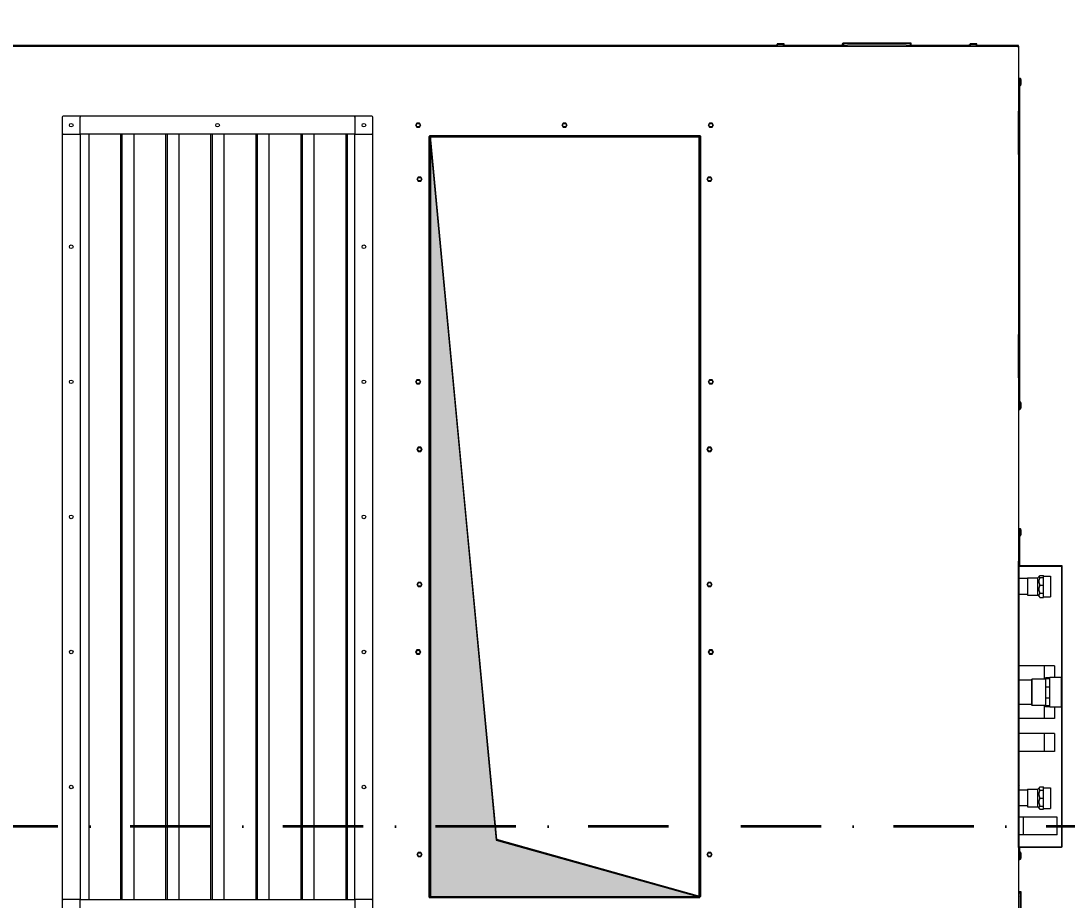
# Model space of a CAD drawing. Header units: millimetres. Extents: x 1322820 to 1391563, y 1051909 to 1098256.
# Drawn here: x 1363720 to 1366017, y 1072609 to 1074540 of the extents above; entities that cross this region are included whole.
import ezdxf
from ezdxf.enums import TextEntityAlignment as Align

# ---------------------------------------------------------------- set-up
doc = ezdxf.new("R2010")
doc.units = ezdxf.units.MM
doc.header["$MEASUREMENT"] = 0
doc.linetypes.add('AStair_dashed', pattern=[1800, 800, -1000])
doc.linetypes.add('Dot & Dashed', pattern=[335.138881, 176.388884, -88.194442, 0, -70.555556])
doc.layers.get('0').update_dxf_attribs({"true_color": 0x787878})
for name, color, linetype, lineweight, true_color in [('instalatii - echipamente_Pen_No__21', 7, 'Continuous', 20, 0x787878), ('New_arhitectura - axe_Pen_No__201', 7, 'Continuous', 35, 0x787878), ('New_instalatii - echipamente_Pen_No__101', 7, 'Continuous', 13, 0x787878), ('New_instalatii - echipamente_Pen_No__21', 7, 'Continuous', 20, 0x787878)]:
    doc.layers.add(name, color=color, linetype=linetype, lineweight=lineweight, true_color=true_color)
doc.layers.add('New_arhitectura - axe', color=7, linetype='Continuous', true_color=0x787878)
doc.layers.add('Tema electrice', color=7, linetype='Continuous', lineweight=13)
doc.styles.add('GENERATED_STYLE_1', font='arialbd.ttf')
doc.styles.add('GENERATED_STYLE_3', font='ariali.ttf')

# ---------------------------------------------------------------- blocks, each defined once
blk = doc.blocks.new('Standard grid marker_10')
at = {"layer": 'New_arhitectura - axe_Pen_No__201', "linetype": 'Dot & Dashed', "lineweight": 35}
blk.add_line((1000, 0), (51496.9, 0), dxfattribs=at)
at = {"layer": 'New_arhitectura - axe_Pen_No__201', "lineweight": 35, "style": 'GENERATED_STYLE_1'}
for tag, p in [('AC_MarkerText_1_0', (-106.1, 6.1)), ('AC_MarkerText_1_1', (52603, 6.1))]:
    blk.add_attdef(tag, text='', height=125, rotation=180, dxfattribs=at).set_placement(p, align=Align.MIDDLE_CENTER)
blk = doc.blocks.new('terasa')
at = {"layer": 'New_instalatii - echipamente_Pen_No__101', "linetype": 'Continuous', "lineweight": 13}
h = blk.add_hatch(color=256, dxfattribs=at)
edge = h.paths.add_edge_path()
edge.add_arc((1364619.055, 1072617.485), 0.0495, 180, 270)
edge.add_line((1364619.055, 1072617.435), (1365210.434, 1072617.435))
edge.add_line((1365210.434, 1072617.435), (1364764.831, 1072742.045))
edge.add_line((1364764.831, 1072742.045), (1364692.697, 1073506.194))
edge.add_line((1364692.697, 1073506.194), (1364619.006, 1074286.836))
edge.add_line((1364619.006, 1074286.836), (1364619.006, 1073506.194))
edge.add_line((1364619.006, 1073506.194), (1364619.006, 1072617.485))
at = {"layer": 'instalatii - echipamente_Pen_No__21', "linetype": 'Continuous', "lineweight": 20}
for p, q in [((1365523.654, 1074489.88), (1365523.654, 1074485.924)), ((1365525.236, 1074489.88), (1365523.654, 1074489.88)), ((1365525.236, 1074489.88), (1365525.236, 1074485.924)), ((1365535.126, 1074489.88), (1365525.236, 1074489.88)), ((1365535.126, 1074489.88), (1365663.698, 1074489.88)), ((1365673.588, 1074489.88), (1365663.698, 1074489.88)), ((1365673.588, 1074489.88), (1365673.588, 1074485.924)), ((1363142.433, 1074484.935), (1364525.791, 1074484.935)), ((1364525.791, 1074483.699), (1364525.791, 1074484.935)), ((1364525.791, 1074484.935), (1365909.15, 1074484.935)), ((1364525.791, 1074484.935), (1364525.791, 1074483.699)), ((1365380.139, 1074488.891), (1365379.644, 1074488.397)), ((1365394.479, 1074488.397), (1365379.644, 1074488.397)), ((1365379.644, 1074484.935), (1365379.644, 1074488.397)), ((1365380.139, 1074488.891), (1365393.985, 1074488.891)), ((1365393.985, 1074488.891), (1365394.479, 1074488.397)), ((1365394.479, 1074484.935), (1365394.479, 1074488.397)), ((1365525.236, 1074485.924), (1365523.654, 1074485.924)), ((1365535.126, 1074485.924), (1365525.236, 1074485.924)), ((1365526.918, 1074485.924), (1365526.918, 1074484.935)), ((1365535.126, 1074485.924), (1365663.698, 1074485.924)), ((1365673.588, 1074485.924), (1365663.698, 1074485.924)), ((1365670.324, 1074485.924), (1365670.324, 1074484.935)), ((1365803.752, 1074488.891), (1365803.257, 1074488.397)), ((1365818.092, 1074488.397), (1365803.257, 1074488.397)), ((1365803.257, 1074484.935), (1365803.257, 1074488.397)), ((1365803.752, 1074488.891), (1365817.598, 1074488.891)), ((1365817.598, 1074488.891), (1365818.092, 1074488.397)), ((1365818.092, 1074484.935), (1365818.092, 1074488.397)), ((1365909.15, 1074484.935), (1365909.17, 1074484.935)), ((1365909.17, 1074483.749), (1365909.17, 1074484.935)), ((1365909.22, 1074483.749), (1365909.17, 1074483.749)), ((1365909.22, 1074483.699), (1365909.22, 1074483.749)), ((1365910.407, 1074483.699), (1365909.22, 1074483.699)), ((1365910.407, 1074483.699), (1365910.407, 1074483.679)), ((1365910.407, 1074483.679), (1365910.407, 1072330.148)), ((1365910.407, 1074412.401), (1365913.868, 1074412.401)), ((1365913.868, 1074397.566), (1365913.868, 1074412.401)), ((1365914.363, 1074411.907), (1365913.868, 1074412.401)), ((1365914.363, 1074398.061), (1365913.868, 1074397.566)), ((1365914.363, 1074411.907), (1365914.363, 1074398.061)), ((1365915.006, 1074410.572), (1365914.363, 1074410.572)), ((1365915.006, 1074399.396), (1365914.363, 1074399.396)), ((1365915.006, 1074410.572), (1365915.006, 1074399.396)), ((1365910.407, 1074397.566), (1365913.868, 1074397.566)), ((1365911.396, 1074395.924), (1365910.407, 1074395.924)), ((1365911.396, 1074395.924), (1365911.396, 1074386.034)), ((1365911.396, 1074386.034), (1365911.396, 1074395.924)), ((1365912.385, 1074395.924), (1365911.396, 1074395.924)), ((1365911.396, 1074340.771), (1365911.396, 1074386.034)), ((1365911.396, 1074340.771), (1365911.396, 1074386.034)), ((1365912.385, 1074395.924), (1365912.385, 1074386.034)), ((1365912.385, 1074339.056), (1365912.385, 1074386.034)), ((1363810.242, 1074329.166), (1363810.242, 1074291.584)), ((1363849.802, 1074331.144), (1363812.22, 1074331.144)), ((1364453.099, 1074331.144), (1363849.802, 1074331.144)), ((1363849.802, 1074331.144), (1363849.802, 1074329.166)), ((1363849.802, 1074331.144), (1363849.802, 1074329.166)), ((1363849.802, 1074293.562), (1363849.802, 1074329.166)), ((1363849.802, 1074291.584), (1363849.802, 1074329.166)), ((1364453.099, 1074331.144), (1364453.099, 1074329.166)), ((1364453.099, 1074329.166), (1364453.099, 1074331.144)), ((1364490.681, 1074331.144), (1364453.099, 1074331.144)), ((1364453.099, 1074329.166), (1364453.099, 1074293.562)), ((1364453.099, 1074329.166), (1364453.099, 1074291.584)), ((1364492.659, 1074291.584), (1364492.659, 1074329.166)), ((1365910.674, 1074342.023), (1365910.407, 1074342.023)), ((1365912.385, 1074339.056), (1365910.674, 1074342.023)), ((1365910.674, 1074247.078), (1365910.674, 1074342.023)), ((1365912.385, 1074250.045), (1365912.385, 1074339.056)), ((1364586.83, 1074311.364), (1364589.443, 1074315.889)), ((1364589.443, 1074315.889), (1364586.83, 1074311.364)), ((1364589.443, 1074306.839), (1364586.83, 1074311.364)), ((1364586.83, 1074311.364), (1364589.443, 1074306.839)), ((1364589.443, 1074315.889), (1364594.667, 1074315.889)), ((1364594.667, 1074315.889), (1364589.443, 1074315.889)), ((1364594.667, 1074306.839), (1364589.443, 1074306.839)), ((1364589.443, 1074306.839), (1364594.667, 1074306.839)), ((1364594.667, 1074315.889), (1364597.28, 1074311.364)), ((1364597.28, 1074311.364), (1364594.667, 1074315.889)), ((1364597.28, 1074311.364), (1364594.667, 1074306.839)), ((1364594.667, 1074306.839), (1364597.28, 1074311.364)), ((1364908.259, 1074311.364), (1364910.871, 1074315.889)), ((1364910.871, 1074315.889), (1364908.259, 1074311.364)), ((1364910.871, 1074306.839), (1364908.259, 1074311.364)), ((1364908.259, 1074311.364), (1364910.871, 1074306.839)), ((1364910.871, 1074315.889), (1364916.096, 1074315.889)), ((1364916.096, 1074315.889), (1364910.871, 1074315.889)), ((1364916.096, 1074306.839), (1364910.871, 1074306.839)), ((1364910.871, 1074306.839), (1364916.096, 1074306.839)), ((1364916.096, 1074315.889), (1364918.708, 1074311.364)), ((1364918.708, 1074311.364), (1364916.096, 1074315.889)), ((1364918.708, 1074311.364), (1364916.096, 1074306.839)), ((1364916.096, 1074306.839), (1364918.708, 1074311.364)), ((1365229.687, 1074311.364), (1365232.3, 1074315.889)), ((1365232.3, 1074315.889), (1365229.687, 1074311.364)), ((1365232.3, 1074306.839), (1365229.687, 1074311.364)), ((1365229.687, 1074311.364), (1365232.3, 1074306.839)), ((1365232.3, 1074315.889), (1365237.525, 1074315.889)), ((1365237.525, 1074315.889), (1365232.3, 1074315.889)), ((1365237.525, 1074306.839), (1365232.3, 1074306.839)), ((1365232.3, 1074306.839), (1365237.525, 1074306.839)), ((1365237.525, 1074315.889), (1365240.137, 1074311.364)), ((1365240.137, 1074311.364), (1365237.525, 1074315.889)), ((1365240.137, 1074311.364), (1365237.525, 1074306.839)), ((1365237.525, 1074306.839), (1365240.137, 1074311.364)), ((1363810.242, 1074291.584), (1363810.242, 1072610.265)), ((1363810.242, 1074291.584), (1363812.22, 1074291.584)), ((1363812.22, 1074291.584), (1363810.242, 1074291.584)), ((1363812.22, 1074291.584), (1363847.824, 1074291.584)), ((1363812.22, 1074291.584), (1363849.802, 1074291.584)), ((1364453.099, 1074291.584), (1363849.802, 1074291.584)), ((1363849.802, 1074291.584), (1363849.802, 1072610.265)), ((1363869.192, 1072610.265), (1363869.192, 1074291.584)), ((1363939.2, 1072610.265), (1363939.2, 1074291.584)), ((1363942.244, 1072610.265), (1363942.244, 1074291.584)), ((1363968.093, 1072610.265), (1363968.093, 1074291.584)), ((1364038.101, 1072610.265), (1364038.101, 1074291.584)), ((1364041.145, 1072610.265), (1364041.145, 1074291.584)), ((1364066.994, 1072610.265), (1364066.994, 1074291.584)), ((1364137.002, 1072610.265), (1364137.002, 1074291.584)), ((1364140.047, 1072610.265), (1364140.047, 1074291.584)), ((1364165.895, 1072610.265), (1364165.895, 1074291.584)), ((1364235.903, 1072610.265), (1364235.903, 1074291.584)), ((1364238.948, 1072610.265), (1364238.948, 1074291.584)), ((1364264.796, 1072610.265), (1364264.796, 1074291.584)), ((1364334.804, 1072610.265), (1364334.804, 1074291.584)), ((1364337.849, 1072610.265), (1364337.849, 1074291.584)), ((1364363.697, 1072610.265), (1364363.697, 1074291.584)), ((1364433.706, 1072610.265), (1364433.706, 1074291.584)), ((1364436.75, 1072610.265), (1364436.75, 1074291.584)), ((1364453.099, 1072610.265), (1364453.099, 1074291.584)), ((1364453.099, 1074291.584), (1364490.681, 1074291.584)), ((1364455.077, 1074291.584), (1364490.681, 1074291.584)), ((1364492.659, 1074291.584), (1364490.681, 1074291.584)), ((1364492.659, 1074291.584), (1364490.681, 1074291.584)), ((1364492.659, 1072610.265), (1364492.659, 1074291.584)), ((1364616.286, 1072615.705), (1364616.286, 1074286.144)), ((1364616.78, 1074285.6), (1364616.78, 1074286.639)), ((1364616.78, 1074286.639), (1364617.819, 1074286.639)), ((1364616.78, 1074285.6), (1364616.78, 1072616.248)), ((1364617.275, 1074287.133), (1365209.692, 1074287.133)), ((1364617.769, 1074285.6), (1364763.595, 1072740.809)), ((1364617.769, 1072616.248), (1364617.769, 1074285.6)), ((1364617.819, 1074286.639), (1365209.148, 1074286.639)), ((1364617.819, 1074285.65), (1365209.148, 1074285.65)), ((1365209.148, 1074286.639), (1365210.187, 1074286.639)), ((1365209.198, 1072616.298), (1365209.198, 1074285.6)), ((1365210.187, 1074286.639), (1365210.187, 1074285.6)), ((1365210.187, 1072616.298), (1365210.187, 1074285.6)), ((1365210.681, 1074286.144), (1365210.681, 1072615.705)), ((1365910.674, 1074247.078), (1365910.407, 1074247.078)), ((1365912.385, 1074250.045), (1365910.674, 1074247.078)), ((1365911.396, 1073850.222), (1365911.396, 1074248.33)), ((1365911.396, 1073850.222), (1365911.396, 1074248.33)), ((1365912.385, 1073848.507), (1365912.385, 1074250.045)), ((1364589.797, 1074192.683), (1364592.41, 1074197.207)), ((1364592.41, 1074197.207), (1364589.797, 1074192.683)), ((1364592.41, 1074188.158), (1364589.797, 1074192.683)), ((1364589.797, 1074192.683), (1364592.41, 1074188.158)), ((1364592.41, 1074197.207), (1364597.634, 1074197.207)), ((1364597.634, 1074197.207), (1364592.41, 1074197.207)), ((1364597.634, 1074197.207), (1364600.247, 1074192.683)), ((1364600.247, 1074192.683), (1364597.634, 1074197.207)), ((1364600.247, 1074192.683), (1364597.634, 1074188.158)), ((1364597.634, 1074188.158), (1364600.247, 1074192.683)), ((1365226.72, 1074192.683), (1365229.333, 1074197.207)), ((1365229.333, 1074197.207), (1365226.72, 1074192.683)), ((1365229.333, 1074188.158), (1365226.72, 1074192.683)), ((1365226.72, 1074192.683), (1365229.333, 1074188.158)), ((1365229.333, 1074197.207), (1365234.558, 1074197.207)), ((1365234.558, 1074197.207), (1365229.333, 1074197.207)), ((1365234.558, 1074197.207), (1365237.17, 1074192.683)), ((1365237.17, 1074192.683), (1365234.558, 1074197.207)), ((1365237.17, 1074192.683), (1365234.558, 1074188.158)), ((1365234.558, 1074188.158), (1365237.17, 1074192.683)), ((1364597.634, 1074188.158), (1364592.41, 1074188.158)), ((1364592.41, 1074188.158), (1364597.634, 1074188.158)), ((1365234.558, 1074188.158), (1365229.333, 1074188.158)), ((1365229.333, 1074188.158), (1365234.558, 1074188.158)), ((1365910.674, 1073851.474), (1365910.407, 1073851.474)), ((1365912.385, 1073848.507), (1365910.674, 1073851.474)), ((1365910.674, 1073756.529), (1365910.674, 1073851.474)), ((1365912.385, 1073759.496), (1365912.385, 1073848.507)), ((1365910.674, 1073756.529), (1365910.407, 1073756.529)), ((1365912.385, 1073759.496), (1365910.674, 1073756.529)), ((1365911.396, 1073713.507), (1365911.396, 1073757.781)), ((1365911.396, 1073713.507), (1365911.396, 1073757.781)), ((1365912.385, 1073713.507), (1365912.385, 1073759.496)), ((1364586.83, 1073747.628), (1364589.443, 1073752.152)), ((1364589.443, 1073752.152), (1364586.83, 1073747.628)), ((1364589.443, 1073743.103), (1364586.83, 1073747.628)), ((1364586.83, 1073747.628), (1364589.443, 1073743.103)), ((1364589.443, 1073752.152), (1364594.667, 1073752.152)), ((1364594.667, 1073752.152), (1364589.443, 1073752.152)), ((1364594.667, 1073743.103), (1364589.443, 1073743.103)), ((1364589.443, 1073743.103), (1364594.667, 1073743.103)), ((1364594.667, 1073752.152), (1364597.28, 1073747.628)), ((1364597.28, 1073747.628), (1364594.667, 1073752.152)), ((1364597.28, 1073747.628), (1364594.667, 1073743.103)), ((1364594.667, 1073743.103), (1364597.28, 1073747.628)), ((1365229.687, 1073747.628), (1365232.3, 1073752.152)), ((1365232.3, 1073752.152), (1365229.687, 1073747.628)), ((1365232.3, 1073743.103), (1365229.687, 1073747.628)), ((1365229.687, 1073747.628), (1365232.3, 1073743.103)), ((1365232.3, 1073752.152), (1365237.525, 1073752.152)), ((1365237.525, 1073752.152), (1365232.3, 1073752.152)), ((1365237.525, 1073743.103), (1365232.3, 1073743.103)), ((1365232.3, 1073743.103), (1365237.525, 1073743.103)), ((1365237.525, 1073752.152), (1365240.137, 1073747.628)), ((1365240.137, 1073747.628), (1365237.525, 1073752.152)), ((1365240.137, 1073747.628), (1365237.525, 1073743.103)), ((1365237.525, 1073743.103), (1365240.137, 1073747.628)), ((1365911.396, 1073713.507), (1365911.396, 1073703.617)), ((1365911.396, 1073703.617), (1365911.396, 1073713.507)), ((1365912.385, 1073713.507), (1365912.385, 1073703.617)), ((1365910.407, 1073703.617), (1365911.396, 1073703.617)), ((1365910.407, 1073701.975), (1365913.868, 1073701.975)), ((1365910.407, 1073687.14), (1365913.868, 1073687.14)), ((1365911.396, 1073703.617), (1365912.385, 1073703.617)), ((1365913.868, 1073687.14), (1365913.868, 1073701.975)), ((1365914.363, 1073701.48), (1365913.868, 1073701.975)), ((1365914.363, 1073687.634), (1365913.868, 1073687.14)), ((1365914.363, 1073701.48), (1365914.363, 1073687.634)), ((1365915.006, 1073700.145), (1365914.363, 1073700.145)), ((1365915.006, 1073688.969), (1365914.363, 1073688.969)), ((1365915.006, 1073700.145), (1365915.006, 1073688.969)), ((1364589.797, 1073599.276), (1364592.41, 1073603.801)), ((1364592.41, 1073603.801), (1364589.797, 1073599.276)), ((1364592.41, 1073594.751), (1364589.797, 1073599.276)), ((1364589.797, 1073599.276), (1364592.41, 1073594.751)), ((1364592.41, 1073603.801), (1364597.634, 1073603.801)), ((1364597.634, 1073603.801), (1364592.41, 1073603.801)), ((1364597.634, 1073594.751), (1364592.41, 1073594.751)), ((1364592.41, 1073594.751), (1364597.634, 1073594.751)), ((1364597.634, 1073603.801), (1364600.247, 1073599.276)), ((1364600.247, 1073599.276), (1364597.634, 1073603.801)), ((1364600.247, 1073599.276), (1364597.634, 1073594.751)), ((1364597.634, 1073594.751), (1364600.247, 1073599.276)), ((1365226.72, 1073599.276), (1365229.333, 1073603.801)), ((1365229.333, 1073603.801), (1365226.72, 1073599.276)), ((1365229.333, 1073594.751), (1365226.72, 1073599.276)), ((1365226.72, 1073599.276), (1365229.333, 1073594.751)), ((1365229.333, 1073603.801), (1365234.558, 1073603.801)), ((1365234.558, 1073603.801), (1365229.333, 1073603.801)), ((1365234.558, 1073594.751), (1365229.333, 1073594.751)), ((1365229.333, 1073594.751), (1365234.558, 1073594.751)), ((1365234.558, 1073603.801), (1365237.17, 1073599.276)), ((1365237.17, 1073599.276), (1365234.558, 1073603.801)), ((1365237.17, 1073599.276), (1365234.558, 1073594.751)), ((1365234.558, 1073594.751), (1365237.17, 1073599.276)), ((1365910.407, 1073423.39), (1365913.868, 1073423.39)), ((1365913.868, 1073408.555), (1365913.868, 1073423.39)), ((1365914.363, 1073422.896), (1365913.868, 1073423.39)), ((1365914.363, 1073422.896), (1365914.363, 1073409.05)), ((1365915.006, 1073421.561), (1365914.363, 1073421.561)), ((1365915.006, 1073410.385), (1365914.363, 1073410.385)), ((1365915.006, 1073421.561), (1365915.006, 1073410.385)), ((1365910.407, 1073408.555), (1365913.868, 1073408.555)), ((1365911.396, 1073406.913), (1365910.407, 1073406.913)), ((1365911.396, 1073406.913), (1365911.396, 1073397.023)), ((1365911.396, 1073397.023), (1365911.396, 1073406.913)), ((1365912.385, 1073406.913), (1365911.396, 1073406.913)), ((1365911.396, 1073352.749), (1365911.396, 1073397.023)), ((1365911.396, 1073352.749), (1365911.396, 1073397.023)), ((1365912.385, 1073406.913), (1365912.385, 1073397.023)), ((1365912.385, 1073351.034), (1365912.385, 1073397.023)), ((1365914.363, 1073409.05), (1365913.868, 1073408.555)), ((1365910.674, 1073354.001), (1365910.407, 1073354.001)), ((1365910.674, 1073354.001), (1365912.385, 1073351.034)), ((1365910.674, 1073259.056), (1365910.674, 1073354.001)), ((1365912.385, 1073262.023), (1365912.385, 1073351.034)), ((1365952.934, 1073317.408), (1365957.21, 1073321.684)), ((1365957.879, 1073322.259), (1365957.879, 1073322.539)), ((1365957.879, 1073322.539), (1365965.791, 1073322.539)), ((1365957.879, 1073317.627), (1365957.879, 1073317.907)), ((1365965.791, 1073320.083), (1365965.791, 1073322.539)), ((1365965.791, 1073320.869), (1365980.626, 1073320.869)), ((1365965.791, 1073317.627), (1365965.791, 1073320.083)), ((1365980.626, 1073320.869), (1365980.626, 1073275.375)), ((1364589.797, 1073302.573), (1364592.41, 1073307.097)), ((1364592.41, 1073307.097), (1364589.797, 1073302.573)), ((1364592.41, 1073298.048), (1364589.797, 1073302.573)), ((1364589.797, 1073302.573), (1364592.41, 1073298.048)), ((1364592.41, 1073307.097), (1364597.634, 1073307.097)), ((1364597.634, 1073307.097), (1364592.41, 1073307.097)), ((1364597.634, 1073298.048), (1364592.41, 1073298.048)), ((1364592.41, 1073298.048), (1364597.634, 1073298.048)), ((1364597.634, 1073307.097), (1364600.247, 1073302.573)), ((1364600.247, 1073302.573), (1364597.634, 1073307.097)), ((1364600.247, 1073302.573), (1364597.634, 1073298.048)), ((1364597.634, 1073298.048), (1364600.247, 1073302.573)), ((1365226.72, 1073302.573), (1365229.333, 1073307.097)), ((1365229.333, 1073307.097), (1365226.72, 1073302.573)), ((1365229.333, 1073298.048), (1365226.72, 1073302.573)), ((1365226.72, 1073302.573), (1365229.333, 1073298.048)), ((1365229.333, 1073307.097), (1365234.558, 1073307.097)), ((1365234.558, 1073307.097), (1365229.333, 1073307.097)), ((1365234.558, 1073298.048), (1365229.333, 1073298.048)), ((1365229.333, 1073298.048), (1365234.558, 1073298.048)), ((1365234.558, 1073307.097), (1365237.17, 1073302.573)), ((1365237.17, 1073302.573), (1365234.558, 1073307.097)), ((1365237.17, 1073302.573), (1365234.558, 1073298.048)), ((1365234.558, 1073298.048), (1365237.17, 1073302.573)), ((1365930.187, 1073315.43), (1365912.385, 1073315.43)), ((1365930.187, 1073315.43), (1365912.385, 1073315.43)), ((1365930.187, 1073317.408), (1365930.187, 1073278.836)), ((1365930.187, 1073317.408), (1365952.934, 1073317.408)), ((1365952.934, 1073278.836), (1365952.934, 1073317.408)), ((1365957.879, 1073316.696), (1365957.879, 1073317.627)), ((1365957.879, 1073317.627), (1365965.791, 1073317.627)), ((1365957.879, 1073301.289), (1365957.879, 1073302.221)), ((1365957.879, 1073300.253), (1365957.879, 1073301.289)), ((1365957.879, 1073301.289), (1365965.791, 1073301.289)), ((1365965.791, 1073309.458), (1365965.791, 1073317.627)), ((1365965.791, 1073301.289), (1365965.791, 1073309.458)), ((1365965.791, 1073292.193), (1365965.791, 1073301.289)), ((1365930.187, 1073280.814), (1365912.385, 1073280.814)), ((1365930.187, 1073280.814), (1365912.385, 1073280.814)), ((1365930.187, 1073278.836), (1365952.934, 1073278.836)), ((1365952.934, 1073278.836), (1365957.21, 1073274.56)), ((1365957.879, 1073283.096), (1365957.879, 1073284.133)), ((1365957.879, 1073282.561), (1365957.879, 1073283.096)), ((1365957.879, 1073283.096), (1365965.791, 1073283.096)), ((1365957.879, 1073273.705), (1365957.879, 1073274.24)), ((1365957.879, 1073273.705), (1365965.791, 1073273.705)), ((1365965.791, 1073283.096), (1365965.791, 1073292.193)), ((1365965.791, 1073278.401), (1365965.791, 1073283.096)), ((1365965.791, 1073273.705), (1365965.791, 1073278.401)), ((1365965.791, 1073275.375), (1365980.626, 1073275.375)), ((1365910.674, 1073259.056), (1365910.407, 1073259.056)), ((1365910.674, 1073259.056), (1365912.385, 1073262.023)), ((1365911.396, 1072862.2), (1365911.396, 1073260.308)), ((1365911.396, 1072862.2), (1365911.396, 1073260.308)), ((1365912.385, 1072860.485), (1365912.385, 1073262.023)), ((1364586.83, 1073154.221), (1364589.443, 1073158.746)), ((1364589.443, 1073158.746), (1364586.83, 1073154.221)), ((1364589.443, 1073158.746), (1364594.667, 1073158.746)), ((1364594.667, 1073158.746), (1364589.443, 1073158.746)), ((1364594.667, 1073158.746), (1364597.28, 1073154.221)), ((1364597.28, 1073154.221), (1364594.667, 1073158.746)), ((1365229.687, 1073154.221), (1365232.3, 1073158.746)), ((1365232.3, 1073158.746), (1365229.687, 1073154.221)), ((1365232.3, 1073158.746), (1365237.525, 1073158.746)), ((1365237.525, 1073158.746), (1365232.3, 1073158.746)), ((1365237.525, 1073158.746), (1365240.137, 1073154.221)), ((1365240.137, 1073154.221), (1365237.525, 1073158.746)), ((1364589.443, 1073149.696), (1364586.83, 1073154.221)), ((1364586.83, 1073154.221), (1364589.443, 1073149.696)), ((1364594.667, 1073149.696), (1364589.443, 1073149.696)), ((1364589.443, 1073149.696), (1364594.667, 1073149.696)), ((1364597.28, 1073154.221), (1364594.667, 1073149.696)), ((1364594.667, 1073149.696), (1364597.28, 1073154.221)), ((1365232.3, 1073149.696), (1365229.687, 1073154.221)), ((1365229.687, 1073154.221), (1365232.3, 1073149.696)), ((1365237.525, 1073149.696), (1365232.3, 1073149.696)), ((1365232.3, 1073149.696), (1365237.525, 1073149.696)), ((1365240.137, 1073154.221), (1365237.525, 1073149.696)), ((1365237.525, 1073149.696), (1365240.137, 1073154.221)), ((1365989.528, 1073124.056), (1365912.385, 1073124.056)), ((1365966.78, 1073124.056), (1365912.385, 1073124.056)), ((1365966.78, 1073124.056), (1365966.78, 1073094.386)), ((1365989.528, 1073124.056), (1365989.528, 1073098.342)), ((1365940.077, 1073092.408), (1365912.385, 1073092.408)), ((1365940.077, 1073094.188), (1365940.275, 1073094.386)), ((1365940.077, 1073037.221), (1365940.077, 1073094.188)), ((1365940.275, 1073094.386), (1365940.275, 1073037.023)), ((1365969.747, 1073094.386), (1365940.275, 1073094.386)), ((1365979.637, 1073097.411), (1365969.747, 1073097.411)), ((1365969.747, 1073097.411), (1365969.747, 1073095.663)), ((1365969.747, 1073095.663), (1365969.747, 1073095.069)), ((1365979.637, 1073095.663), (1365969.747, 1073095.663)), ((1365979.637, 1073095.069), (1365969.747, 1073095.069)), ((1365969.747, 1073095.069), (1365969.747, 1073077.274)), ((1365979.637, 1073033.067), (1365979.637, 1073098.342)), ((1366005.352, 1073098.342), (1365979.637, 1073098.342)), ((1366005.352, 1073033.067), (1366005.352, 1073098.342)), ((1365979.637, 1073077.274), (1365969.747, 1073077.274)), ((1365969.747, 1073077.274), (1365969.747, 1073052.702)), ((1365979.637, 1073052.702), (1365969.747, 1073052.702)), ((1365969.747, 1073052.702), (1365969.747, 1073035.746)), ((1365940.077, 1073039.001), (1365912.385, 1073039.001)), ((1365940.077, 1073037.221), (1365940.275, 1073037.023)), ((1365969.747, 1073037.023), (1365940.275, 1073037.023)), ((1365966.78, 1073037.023), (1365966.78, 1073008.342)), ((1365979.637, 1073035.746), (1365969.747, 1073035.746)), ((1365969.747, 1073035.746), (1365969.747, 1073033.998)), ((1365979.637, 1073033.998), (1365969.747, 1073033.998)), ((1366005.352, 1073033.067), (1365979.637, 1073033.067)), ((1365989.528, 1073033.067), (1365989.528, 1073008.342)), ((1365989.528, 1073008.342), (1365912.385, 1073008.342)), ((1365966.78, 1073008.342), (1365912.385, 1073008.342)), ((1365989.528, 1072975.21), (1365912.385, 1072975.21)), ((1365966.78, 1072975.21), (1365912.385, 1072975.21)), ((1365966.78, 1072975.21), (1365966.78, 1072935.65)), ((1365989.528, 1072975.21), (1365989.528, 1072935.65)), ((1365989.528, 1072935.65), (1365912.385, 1072935.65)), ((1365966.78, 1072935.65), (1365912.385, 1072935.65)), ((1365910.674, 1072863.452), (1365910.407, 1072863.452)), ((1365910.674, 1072863.452), (1365912.385, 1072860.485)), ((1365910.674, 1072768.507), (1365910.674, 1072863.452)), ((1365912.385, 1072771.474), (1365912.385, 1072860.485)), ((1365930.187, 1072850.595), (1365912.385, 1072850.595)), ((1365930.187, 1072852.573), (1365930.187, 1072814.001)), ((1365930.187, 1072852.573), (1365952.934, 1072852.573)), ((1365952.934, 1072852.573), (1365957.879, 1072857.518)), ((1365952.934, 1072814.001), (1365952.934, 1072852.573)), ((1365957.879, 1072857.499), (1365957.879, 1072857.908)), ((1365957.879, 1072857.908), (1365965.791, 1072857.908)), ((1365957.879, 1072850.73), (1365957.879, 1072851.139)), ((1365957.879, 1072849.738), (1365957.879, 1072850.73)), ((1365957.879, 1072850.73), (1365965.791, 1072850.73)), ((1365965.791, 1072854.319), (1365965.791, 1072857.908)), ((1365965.791, 1072856.034), (1365980.626, 1072856.034)), ((1365965.791, 1072850.73), (1365965.791, 1072854.319)), ((1365965.791, 1072842.032), (1365965.791, 1072850.73)), ((1365965.791, 1072833.334), (1365965.791, 1072842.032)), ((1365980.626, 1072856.034), (1365980.626, 1072810.54)), ((1365930.187, 1072815.979), (1365912.385, 1072815.979)), ((1365930.187, 1072814.001), (1365952.934, 1072814.001)), ((1365952.934, 1072814.001), (1365957.879, 1072809.056)), ((1365957.879, 1072833.334), (1365957.879, 1072834.325)), ((1365957.879, 1072832.341), (1365957.879, 1072833.334)), ((1365957.879, 1072833.334), (1365965.791, 1072833.334)), ((1365957.879, 1072815.91), (1365957.879, 1072816.903)), ((1365957.879, 1072815.497), (1365957.879, 1072815.91)), ((1365957.879, 1072815.91), (1365965.791, 1072815.91)), ((1365965.791, 1072824.622), (1365965.791, 1072833.334)), ((1365965.791, 1072815.91), (1365965.791, 1072824.622)), ((1365965.791, 1072812.288), (1365965.791, 1072815.91)), ((1365995.758, 1072791.254), (1365912.385, 1072791.254)), ((1365921.583, 1072791.254), (1365912.385, 1072791.254)), ((1365921.583, 1072752.683), (1365921.583, 1072791.254)), ((1365957.879, 1072808.666), (1365957.879, 1072809.078)), ((1365957.879, 1072808.666), (1365965.791, 1072808.666)), ((1365965.791, 1072808.666), (1365965.791, 1072812.288)), ((1365965.791, 1072810.54), (1365980.626, 1072810.54)), ((1365995.758, 1072752.683), (1365995.758, 1072791.254)), ((1365910.674, 1072768.507), (1365910.407, 1072768.507)), ((1365910.674, 1072768.507), (1365912.385, 1072771.474)), ((1365911.396, 1072724.496), (1365911.396, 1072769.759)), ((1365911.396, 1072724.496), (1365911.396, 1072769.759)), ((1365912.385, 1072724.496), (1365912.385, 1072771.474)), ((1365995.758, 1072752.683), (1365912.385, 1072752.683)), ((1365921.583, 1072752.683), (1365912.385, 1072752.683)), ((1364763.595, 1072740.809), (1365209.198, 1072616.199)), ((1365911.396, 1072724.496), (1365911.396, 1072714.606)), ((1365911.396, 1072714.606), (1365911.396, 1072724.496)), ((1365912.385, 1072724.496), (1365912.385, 1072714.606)), ((1364589.797, 1072709.166), (1364592.41, 1072713.691)), ((1364592.41, 1072713.691), (1364589.797, 1072709.166)), ((1364592.41, 1072704.641), (1364589.797, 1072709.166)), ((1364589.797, 1072709.166), (1364592.41, 1072704.641)), ((1364592.41, 1072713.691), (1364597.634, 1072713.691)), ((1364597.634, 1072713.691), (1364592.41, 1072713.691)), ((1364597.634, 1072704.641), (1364592.41, 1072704.641)), ((1364592.41, 1072704.641), (1364597.634, 1072704.641)), ((1364597.634, 1072713.691), (1364600.247, 1072709.166)), ((1364600.247, 1072709.166), (1364597.634, 1072713.691)), ((1364600.247, 1072709.166), (1364597.634, 1072704.641)), ((1364597.634, 1072704.641), (1364600.247, 1072709.166)), ((1365226.72, 1072709.166), (1365229.333, 1072713.691)), ((1365229.333, 1072713.691), (1365226.72, 1072709.166)), ((1365229.333, 1072704.641), (1365226.72, 1072709.166)), ((1365226.72, 1072709.166), (1365229.333, 1072704.641)), ((1365229.333, 1072713.691), (1365234.558, 1072713.691)), ((1365234.558, 1072713.691), (1365229.333, 1072713.691)), ((1365234.558, 1072704.641), (1365229.333, 1072704.641)), ((1365229.333, 1072704.641), (1365234.558, 1072704.641)), ((1365234.558, 1072713.691), (1365237.17, 1072709.166)), ((1365237.17, 1072709.166), (1365234.558, 1072713.691)), ((1365237.17, 1072709.166), (1365234.558, 1072704.641)), ((1365234.558, 1072704.641), (1365237.17, 1072709.166)), ((1365910.407, 1072714.606), (1365911.396, 1072714.606)), ((1365910.407, 1072712.964), (1365913.868, 1072712.964)), ((1365910.407, 1072698.129), (1365913.868, 1072698.129)), ((1365911.396, 1072714.606), (1365912.385, 1072714.606)), ((1365913.868, 1072698.129), (1365913.868, 1072712.964)), ((1365914.363, 1072712.469), (1365913.868, 1072712.964)), ((1365914.363, 1072698.623), (1365913.868, 1072698.129)), ((1365914.363, 1072712.469), (1365914.363, 1072698.623)), ((1365915.006, 1072711.134), (1365914.363, 1072711.134)), ((1365915.006, 1072699.958), (1365914.363, 1072699.958)), ((1365915.006, 1072711.134), (1365915.006, 1072699.958)), ((1363810.242, 1072610.265), (1363812.22, 1072610.265)), ((1363810.242, 1072610.265), (1363812.22, 1072610.265)), ((1363810.242, 1072610.265), (1363810.242, 1072572.683)), ((1363847.824, 1072610.265), (1363812.22, 1072610.265)), ((1363849.802, 1072610.265), (1363812.22, 1072610.265)), ((1363849.802, 1072610.265), (1364453.099, 1072610.265)), ((1363849.802, 1072572.683), (1363849.802, 1072610.265)), ((1364453.099, 1072610.265), (1364453.099, 1072572.683)), ((1364490.681, 1072610.265), (1364453.099, 1072610.265)), ((1364490.681, 1072610.265), (1364455.077, 1072610.265)), ((1364492.659, 1072610.265), (1364490.681, 1072610.265)), ((1364490.681, 1072610.265), (1364492.659, 1072610.265)), ((1364492.659, 1072572.683), (1364492.659, 1072610.265)), ((1364616.78, 1072615.21), (1364616.78, 1072616.248)), ((1364617.819, 1072615.21), (1364616.78, 1072615.21)), ((1365209.692, 1072614.716), (1364617.275, 1072614.716)), ((1365210.187, 1072616.199), (1364617.819, 1072616.199)), ((1364617.819, 1072615.21), (1365210.187, 1072615.21)), ((1365209.198, 1072616.298), (1365209.198, 1072616.199)), ((1365209.198, 1072616.298), (1365210.187, 1072616.298)), ((1365210.187, 1072616.298), (1365210.187, 1072616.199)), ((1365210.187, 1072616.199), (1365210.187, 1072615.21)), ((1365911.396, 1072623.122), (1365910.407, 1072623.122)), ((1365911.396, 1072616.496), (1365911.396, 1072626.386)), ((1365915.352, 1072626.386), (1365911.396, 1072626.386)), ((1365911.396, 1072616.496), (1365911.396, 1072487.924)), ((1365915.352, 1072616.496), (1365915.352, 1072626.386)), ((1365915.352, 1072616.496), (1365915.352, 1072487.924))]:
    blk.add_line(p, q, dxfattribs=at)
at = {"layer": 'instalatii - echipamente_Pen_No__21', "linetype": 'Continuous', "lineweight": 20, "flags": 128}
for points in [[(1365909.17, 1074483.749), (1365909.169, 1074483.839), (1365909.169, 1074483.854), (1365909.169, 1074483.869), (1365909.168, 1074483.886), (1365909.168, 1074483.904), (1365909.168, 1074483.923), (1365909.168, 1074483.943), (1365909.168, 1074483.964), (1365909.167, 1074483.986), (1365909.167, 1074484.008), (1365909.167, 1074484.031), (1365909.167, 1074484.055), (1365909.166, 1074484.08), (1365909.166, 1074484.105), (1365909.166, 1074484.13), (1365909.166, 1074484.156), (1365909.165, 1074484.182), (1365909.165, 1074484.208), (1365909.165, 1074484.234), (1365909.164, 1074484.26), (1365909.164, 1074484.287), (1365909.164, 1074484.313), (1365909.164, 1074484.339), (1365909.163, 1074484.364), (1365909.163, 1074484.39), (1365909.163, 1074484.415), (1365909.162, 1074484.44), (1365909.162, 1074484.465), (1365909.162, 1074484.489), (1365909.162, 1074484.513), (1365909.161, 1074484.536), (1365909.161, 1074484.559), (1365909.161, 1074484.581), (1365909.16, 1074484.602), (1365909.16, 1074484.623), (1365909.16, 1074484.643), (1365909.16, 1074484.663), (1365909.159, 1074484.681), (1365909.159, 1074484.699), (1365909.159, 1074484.716), (1365909.158, 1074484.731), (1365909.158, 1074484.746), (1365909.158, 1074484.76), (1365909.158, 1074484.773), (1365909.157, 1074484.786), (1365909.157, 1074484.797), (1365909.157, 1074484.808), (1365909.156, 1074484.826), (1365909.156, 1074484.843), (1365909.155, 1074484.856), (1365909.155, 1074484.868), (1365909.154, 1074484.882), (1365909.153, 1074484.893), (1365909.153, 1074484.904), (1365909.152, 1074484.915), (1365909.152, 1074484.926)], [(1365909.17, 1074483.699), (1365909.17, 1074483.709), (1365909.17, 1074483.72), (1365909.17, 1074483.73), (1365909.17, 1074483.741)], [(1365909.17, 1074483.699), (1365909.18, 1074483.699), (1365909.191, 1074483.699), (1365909.202, 1074483.699), (1365909.212, 1074483.699)], [(1365909.22, 1074483.699), (1365909.311, 1074483.698), (1365909.325, 1074483.697), (1365909.341, 1074483.697), (1365909.357, 1074483.697), (1365909.375, 1074483.697), (1365909.394, 1074483.697), (1365909.414, 1074483.696), (1365909.435, 1074483.696), (1365909.457, 1074483.696), (1365909.48, 1074483.696), (1365909.503, 1074483.696), (1365909.527, 1074483.695), (1365909.551, 1074483.695), (1365909.576, 1074483.695), (1365909.601, 1074483.694), (1365909.627, 1074483.694), (1365909.653, 1074483.694), (1365909.679, 1074483.694), (1365909.705, 1074483.693), (1365909.732, 1074483.693), (1365909.758, 1074483.693), (1365909.784, 1074483.692), (1365909.81, 1074483.692), (1365909.836, 1074483.692), (1365909.861, 1074483.692), (1365909.887, 1074483.691), (1365909.912, 1074483.691), (1365909.936, 1074483.691), (1365909.96, 1074483.69), (1365909.984, 1074483.69), (1365910.007, 1074483.69), (1365910.03, 1074483.69), (1365910.052, 1074483.689), (1365910.074, 1074483.689), (1365910.095, 1074483.689), (1365910.115, 1074483.688), (1365910.134, 1074483.688), (1365910.153, 1074483.688), (1365910.17, 1074483.688), (1365910.187, 1074483.687), (1365910.203, 1074483.687), (1365910.218, 1074483.687), (1365910.232, 1074483.686), (1365910.245, 1074483.686), (1365910.257, 1074483.686), (1365910.268, 1074483.686), (1365910.279, 1074483.685), (1365910.298, 1074483.685), (1365910.314, 1074483.684), (1365910.328, 1074483.684), (1365910.339, 1074483.683), (1365910.354, 1074483.683), (1365910.364, 1074483.682), (1365910.376, 1074483.682), (1365910.387, 1074483.681), (1365910.397, 1074483.68)], [(1365957.879, 1073317.907), (1365957.4, 1073318.27), (1365957.325, 1073318.327), (1365957.243, 1073318.389), (1365957.157, 1073318.456), (1365957.066, 1073318.528), (1365956.973, 1073318.604), (1365956.878, 1073318.684), (1365956.782, 1073318.768), (1365956.687, 1073318.856), (1365956.593, 1073318.947), (1365956.501, 1073319.04), (1365956.413, 1073319.137), (1365956.33, 1073319.236), (1365956.252, 1073319.337), (1365956.182, 1073319.44), (1365956.119, 1073319.545), (1365956.065, 1073319.651), (1365956.022, 1073319.758), (1365955.989, 1073319.866), (1365955.969, 1073319.974), (1365955.962, 1073320.083), (1365955.969, 1073320.192), (1365955.989, 1073320.3), (1365956.022, 1073320.408), (1365956.065, 1073320.515), (1365956.119, 1073320.621), (1365956.182, 1073320.726), (1365956.252, 1073320.829), (1365956.33, 1073320.93), (1365956.413, 1073321.029), (1365956.501, 1073321.126), (1365956.593, 1073321.22), (1365956.687, 1073321.31), (1365956.782, 1073321.398), (1365956.878, 1073321.482), (1365956.973, 1073321.562), (1365957.066, 1073321.638), (1365957.157, 1073321.71), (1365957.243, 1073321.777), (1365957.325, 1073321.839), (1365957.879, 1073322.259)], [(1365957.879, 1073302.221), (1365957.4, 1073303.427), (1365957.325, 1073303.617), (1365957.243, 1073303.824), (1365957.157, 1073304.047), (1365957.066, 1073304.286), (1365956.973, 1073304.539), (1365956.878, 1073304.806), (1365956.782, 1073305.085), (1365956.687, 1073305.376), (1365956.593, 1073305.678), (1365956.501, 1073305.99), (1365956.413, 1073306.311), (1365956.33, 1073306.64), (1365956.252, 1073306.977), (1365956.182, 1073307.32), (1365956.119, 1073307.668), (1365956.065, 1073308.02), (1365956.022, 1073308.377), (1365955.989, 1073308.736), (1365955.969, 1073309.097), (1365955.962, 1073309.458), (1365955.969, 1073309.82), (1365955.989, 1073310.181), (1365956.022, 1073310.54), (1365956.065, 1073310.896), (1365956.119, 1073311.249), (1365956.182, 1073311.597), (1365956.252, 1073311.94), (1365956.33, 1073312.276), (1365956.413, 1073312.605), (1365956.501, 1073312.926), (1365956.593, 1073313.238), (1365956.687, 1073313.54), (1365956.782, 1073313.832), (1365956.878, 1073314.111), (1365956.973, 1073314.378), (1365957.066, 1073314.631), (1365957.157, 1073314.87), (1365957.243, 1073315.093), (1365957.325, 1073315.3), (1365957.879, 1073316.696)], [(1365957.879, 1073284.133), (1365957.4, 1073285.477), (1365957.325, 1073285.688), (1365957.243, 1073285.919), (1365957.157, 1073286.167), (1365957.066, 1073286.433), (1365956.973, 1073286.715), (1365956.878, 1073287.012), (1365956.782, 1073287.323), (1365956.687, 1073287.647), (1365956.593, 1073287.984), (1365956.501, 1073288.331), (1365956.413, 1073288.689), (1365956.33, 1073289.055), (1365956.252, 1073289.43), (1365956.182, 1073289.811), (1365956.119, 1073290.199), (1365956.065, 1073290.592), (1365956.022, 1073290.989), (1365955.989, 1073291.388), (1365955.969, 1073291.79), (1365955.962, 1073292.193), (1365955.969, 1073292.596), (1365955.989, 1073292.998), (1365956.022, 1073293.397), (1365956.065, 1073293.794), (1365956.119, 1073294.187), (1365956.182, 1073294.575), (1365956.252, 1073294.956), (1365956.33, 1073295.331), (1365956.413, 1073295.697), (1365956.501, 1073296.055), (1365956.593, 1073296.402), (1365956.687, 1073296.739), (1365956.782, 1073297.063), (1365956.878, 1073297.374), (1365956.973, 1073297.671), (1365957.066, 1073297.953), (1365957.157, 1073298.219), (1365957.243, 1073298.467), (1365957.325, 1073298.698), (1365957.879, 1073300.253)], [(1365957.879, 1073274.24), (1365957.4, 1073274.934), (1365957.325, 1073275.043), (1365957.243, 1073275.162), (1365957.157, 1073275.29), (1365957.066, 1073275.428), (1365956.973, 1073275.573), (1365956.878, 1073275.726), (1365956.782, 1073275.887), (1365956.687, 1073276.054), (1365956.593, 1073276.228), (1365956.501, 1073276.407), (1365956.413, 1073276.592), (1365956.33, 1073276.781), (1365956.252, 1073276.974), (1365956.182, 1073277.171), (1365956.119, 1073277.372), (1365956.065, 1073277.574), (1365956.022, 1073277.779), (1365955.989, 1073277.986), (1365955.969, 1073278.193), (1365955.962, 1073278.401), (1365955.969, 1073278.609), (1365955.989, 1073278.816), (1365956.022, 1073279.023), (1365956.065, 1073279.227), (1365956.119, 1073279.43), (1365956.182, 1073279.63), (1365956.252, 1073279.827), (1365956.33, 1073280.021), (1365956.413, 1073280.21), (1365956.501, 1073280.394), (1365956.593, 1073280.574), (1365956.687, 1073280.747), (1365956.782, 1073280.915), (1365956.878, 1073281.075), (1365956.973, 1073281.229), (1365957.066, 1073281.374), (1365957.157, 1073281.511), (1365957.243, 1073281.64), (1365957.325, 1073281.759), (1365957.879, 1073282.561)], [(1365957.21, 1073274.56), (1365957.257, 1073274.513), (1365957.265, 1073274.506), (1365957.273, 1073274.498), (1365957.282, 1073274.489), (1365957.291, 1073274.479), (1365957.301, 1073274.47), (1365957.312, 1073274.459), (1365957.323, 1073274.448), (1365957.335, 1073274.437), (1365957.347, 1073274.425), (1365957.36, 1073274.413), (1365957.373, 1073274.4), (1365957.387, 1073274.387), (1365957.401, 1073274.374), (1365957.416, 1073274.36), (1365957.431, 1073274.346), (1365957.446, 1073274.332), (1365957.462, 1073274.318), (1365957.478, 1073274.304), (1365957.494, 1073274.29), (1365957.511, 1073274.275), (1365957.528, 1073274.261), (1365957.545, 1073274.247), (1365957.562, 1073274.232), (1365957.579, 1073274.218), (1365957.596, 1073274.204), (1365957.613, 1073274.19), (1365957.631, 1073274.176), (1365957.647, 1073274.163), (1365957.664, 1073274.15), (1365957.681, 1073274.137), (1365957.697, 1073274.124), (1365957.712, 1073274.112), (1365957.727, 1073274.101), (1365957.742, 1073274.089), (1365957.756, 1073274.079), (1365957.769, 1073274.068), (1365957.782, 1073274.059), (1365957.794, 1073274.05), (1365957.805, 1073274.041), (1365957.879, 1073273.985)], [(1365957.879, 1072851.139), (1365957.4, 1072851.669), (1365957.325, 1072851.753), (1365957.243, 1072851.843), (1365957.157, 1072851.942), (1365957.066, 1072852.046), (1365956.973, 1072852.158), (1365956.878, 1072852.275), (1365956.782, 1072852.398), (1365956.687, 1072852.526), (1365956.593, 1072852.658), (1365956.501, 1072852.795), (1365956.413, 1072852.936), (1365956.33, 1072853.081), (1365956.252, 1072853.229), (1365956.182, 1072853.379), (1365956.119, 1072853.532), (1365956.065, 1072853.687), (1365956.022, 1072853.844), (1365955.989, 1072854.002), (1365955.969, 1072854.16), (1365955.962, 1072854.319), (1365955.969, 1072854.478), (1365955.989, 1072854.637), (1365956.022, 1072854.794), (1365956.065, 1072854.951), (1365956.119, 1072855.106), (1365956.182, 1072855.259), (1365956.252, 1072855.409), (1365956.33, 1072855.557), (1365956.413, 1072855.702), (1365956.501, 1072855.843), (1365956.593, 1072855.98), (1365956.687, 1072856.113), (1365956.782, 1072856.241), (1365956.878, 1072856.363), (1365956.973, 1072856.481), (1365957.066, 1072856.592), (1365957.157, 1072856.697), (1365957.243, 1072856.795), (1365957.325, 1072856.886), (1365957.879, 1072857.499)], [(1365957.879, 1072834.325), (1365957.4, 1072835.61), (1365957.325, 1072835.812), (1365957.243, 1072836.032), (1365957.157, 1072836.27), (1365957.066, 1072836.524), (1365956.973, 1072836.794), (1365956.878, 1072837.078), (1365956.782, 1072837.375), (1365956.687, 1072837.685), (1365956.593, 1072838.007), (1365956.501, 1072838.339), (1365956.413, 1072838.681), (1365956.33, 1072839.031), (1365956.252, 1072839.39), (1365956.182, 1072839.755), (1365956.119, 1072840.125), (1365956.065, 1072840.501), (1365956.022, 1072840.88), (1365955.989, 1072841.262), (1365955.969, 1072841.647), (1365955.962, 1072842.032), (1365955.969, 1072842.417), (1365955.989, 1072842.801), (1365956.022, 1072843.183), (1365956.065, 1072843.563), (1365956.119, 1072843.938), (1365956.182, 1072844.309), (1365956.252, 1072844.674), (1365956.33, 1072845.032), (1365956.413, 1072845.383), (1365956.501, 1072845.725), (1365956.593, 1072846.057), (1365956.687, 1072846.378), (1365956.782, 1072846.688), (1365956.878, 1072846.986), (1365956.973, 1072847.27), (1365957.066, 1072847.54), (1365957.157, 1072847.794), (1365957.243, 1072848.031), (1365957.325, 1072848.252), (1365957.879, 1072849.738)], [(1365957.879, 1072816.903), (1365957.4, 1072818.19), (1365957.325, 1072818.392), (1365957.243, 1072818.613), (1365957.157, 1072818.851), (1365957.066, 1072819.105), (1365956.973, 1072819.375), (1365956.878, 1072819.66), (1365956.782, 1072819.958), (1365956.687, 1072820.268), (1365956.593, 1072820.591), (1365956.501, 1072820.923), (1365956.413, 1072821.266), (1365956.33, 1072821.617), (1365956.252, 1072821.975), (1365956.182, 1072822.341), (1365956.119, 1072822.712), (1365956.065, 1072823.088), (1365956.022, 1072823.468), (1365955.989, 1072823.851), (1365955.969, 1072824.236), (1365955.962, 1072824.622), (1365955.969, 1072825.008), (1365955.989, 1072825.392), (1365956.022, 1072825.775), (1365956.065, 1072826.155), (1365956.119, 1072826.531), (1365956.182, 1072826.903), (1365956.252, 1072827.268), (1365956.33, 1072827.627), (1365956.413, 1072827.978), (1365956.501, 1072828.32), (1365956.593, 1072828.653), (1365956.687, 1072828.975), (1365956.782, 1072829.286), (1365956.878, 1072829.584), (1365956.973, 1072829.868), (1365957.066, 1072830.138), (1365957.157, 1072830.393), (1365957.243, 1072830.631), (1365957.325, 1072830.852), (1365957.879, 1072832.341)], [(1365957.879, 1072809.078), (1365957.4, 1072809.613), (1365957.325, 1072809.698), (1365957.243, 1072809.789), (1365957.157, 1072809.888), (1365957.066, 1072809.994), (1365956.973, 1072810.106), (1365956.878, 1072810.225), (1365956.782, 1072810.349), (1365956.687, 1072810.478), (1365956.593, 1072810.612), (1365956.501, 1072810.75), (1365956.413, 1072810.892), (1365956.33, 1072811.038), (1365956.252, 1072811.187), (1365956.182, 1072811.339), (1365956.119, 1072811.494), (1365956.065, 1072811.65), (1365956.022, 1072811.808), (1365955.989, 1072811.967), (1365955.969, 1072812.127), (1365955.962, 1072812.288), (1365955.969, 1072812.448), (1365955.989, 1072812.608), (1365956.022, 1072812.767), (1365956.065, 1072812.925), (1365956.119, 1072813.082), (1365956.182, 1072813.236), (1365956.252, 1072813.388), (1365956.33, 1072813.537), (1365956.413, 1072813.683), (1365956.501, 1072813.826), (1365956.593, 1072813.964), (1365956.687, 1072814.098), (1365956.782, 1072814.227), (1365956.878, 1072814.351), (1365956.973, 1072814.469), (1365957.066, 1072814.581), (1365957.157, 1072814.687), (1365957.243, 1072814.786), (1365957.325, 1072814.878), (1365957.879, 1072815.497)]]:
    blk.add_lwpolyline(points, dxfattribs=at)
at = {"layer": 'instalatii - echipamente_Pen_No__21', "linetype": 'AStair_dashed', "lineweight": 20, "flags": 128}
blk.add_lwpolyline([(1365910.407, 1072328.891), (1366503.813, 1072328.891), (1366503.813, 1074484.935), (1365910.407, 1074484.935)], close=True, dxfattribs=at)
at = {"layer": 'instalatii - echipamente_Pen_No__21', "linetype": 'Continuous', "lineweight": 20, "flags": 128}
blk.add_lwpolyline([(1365910.407, 1073342.552), (1366005.285, 1073342.552), (1366005.285, 1072724.815), (1365910.407, 1072724.815)], close=True, dxfattribs=at)
at = {"layer": 'instalatii - echipamente_Pen_No__21', "linetype": 'Continuous', "lineweight": 20}
for centre in [(1363830.022, 1074311.364), (1364151.451, 1074311.364), (1364472.879, 1074311.364), (1364592.055, 1074311.364), (1364913.484, 1074311.364), (1365234.912, 1074311.364), (1364595.022, 1074192.683), (1365231.945, 1074192.683), (1363830.022, 1074044.331), (1364472.879, 1074044.331), (1363830.022, 1073747.628), (1364472.879, 1073747.628), (1364592.055, 1073747.628), (1365234.912, 1073747.628), (1364595.022, 1073599.276), (1365231.945, 1073599.276), (1363830.022, 1073450.924), (1364472.879, 1073450.924), (1364595.022, 1073302.573), (1365231.945, 1073302.573), (1363830.022, 1073154.221), (1364472.879, 1073154.221), (1364592.055, 1073154.221), (1365234.912, 1073154.221), (1363830.022, 1072857.518), (1364472.879, 1072857.518), (1364595.022, 1072709.166), (1365231.945, 1072709.166)]:
    blk.add_circle(centre, 3.956, dxfattribs=at)
for centre, radius, start, end in [((1363812.22, 1074329.166), 1.978, 90, 180), ((1364490.681, 1074329.166), 1.978, 0, 90), ((1364617.275, 1074286.144), 0.989, 90, 180), ((1364617.819, 1074285.6), 1.038, 89.999994, 180), ((1364617.819, 1074285.6), 0.0495, 89.999865, 180), ((1365209.148, 1074285.6), 1.038, 87.270597, 90), ((1365209.148, 1074285.6), 0.0495, 0, 90.000135), ((1365209.148, 1074285.6), 1.038, 0, 87.270598), ((1365209.692, 1074286.144), 0.989, 0, 90), ((1364617.275, 1072615.705), 0.989, 180, 270), ((1364617.819, 1072616.248), 1.038, 180.000071, 182.729473), ((1364617.819, 1072616.248), 1.038, 182.729403, 270), ((1364617.819, 1072616.248), 0.0495, 180, 270.000135), ((1365209.692, 1072615.705), 0.989, 270, 0)]:
    blk.add_arc(centre, radius, start, end, dxfattribs=at)
at = {"layer": 'New_instalatii - echipamente_Pen_No__21', "linetype": 'Continuous', "lineweight": 20, "flags": 128}
blk.add_lwpolyline([(1365916.588, 1072489.161), (1365916.588, 1072617.732), (1365916.588, 1072627.622), (1365912.632, 1072627.622), (1365912.632, 1072624.358), (1365911.643, 1072624.358), (1365911.643, 1072699.365), (1365915.104, 1072699.365), (1365915.599, 1072699.859), (1365915.599, 1072701.195), (1365916.242, 1072701.195), (1365916.242, 1072712.37), (1365915.599, 1072712.37), (1365915.599, 1072713.706), (1365915.104, 1072714.2), (1365911.643, 1072714.2), (1365911.643, 1072715.842), (1365912.632, 1072715.842), (1365913.621, 1072715.842), (1365913.621, 1072725.732), (1365913.621, 1072726.052), (1366006.521, 1072726.052), (1366006.521, 1073343.789), (1365913.621, 1073343.789), (1365913.621, 1073352.27), (1365913.621, 1073398.259), (1365913.621, 1073408.15), (1365912.632, 1073408.15), (1365911.643, 1073408.15), (1365911.643, 1073409.791), (1365915.104, 1073409.791), (1365915.599, 1073410.286), (1365915.599, 1073411.621), (1365916.242, 1073411.621), (1365916.242, 1073422.797), (1365915.599, 1073422.797), (1365915.599, 1073424.132), (1365915.104, 1073424.627), (1365911.643, 1073424.627), (1365911.643, 1073506.194), (1365911.643, 1073688.376), (1365915.104, 1073688.376), (1365915.599, 1073688.87), (1365915.599, 1073690.206), (1365916.242, 1073690.206), (1365916.242, 1073701.381), (1365915.599, 1073701.381), (1365915.599, 1073702.717), (1365915.104, 1073703.211), (1365911.643, 1073703.211), (1365911.643, 1073704.853), (1365912.632, 1073704.853), (1365913.621, 1073704.853), (1365913.621, 1073714.743), (1365913.621, 1073760.732), (1365913.621, 1073849.743), (1365913.621, 1074251.281), (1365913.621, 1074340.292), (1365913.621, 1074387.27), (1365913.621, 1074397.161), (1365912.632, 1074397.161), (1365911.643, 1074397.161), (1365911.643, 1074398.802), (1365915.104, 1074398.802), (1365915.599, 1074399.297), (1365915.599, 1074400.632), (1365916.242, 1074400.632), (1365916.242, 1074411.808), (1365915.599, 1074411.808), (1365915.599, 1074413.143), (1365915.104, 1074413.638), (1365911.643, 1074413.638), (1365911.643, 1074484.935), (1365910.456, 1074484.935), (1365910.547, 1074484.934), (1365910.456, 1074484.934), (1365910.456, 1074484.985), (1365910.407, 1074484.985), (1365910.407, 1074486.172), (1365910.386, 1074486.172), (1365819.329, 1074486.172), (1365819.329, 1074489.633), (1365818.834, 1074490.128), (1365804.988, 1074490.128), (1365804.494, 1074489.633), (1365804.494, 1074486.172), (1365671.561, 1074486.172), (1365671.561, 1074487.161), (1365674.824, 1074487.161), (1365674.824, 1074491.117), (1365664.934, 1074491.117), (1365536.363, 1074491.117), (1365526.473, 1074491.117), (1365524.89, 1074491.117), (1365524.89, 1074487.161), (1365526.473, 1074487.161), (1365528.154, 1074487.161), (1365528.154, 1074486.172), (1365395.715, 1074486.172), (1365395.715, 1074489.633), (1365395.221, 1074490.128), (1365381.375, 1074490.128), (1365380.88, 1074489.633), (1365380.88, 1074486.172), (1364527.028, 1074486.172), (1364174.689, 1074486.172), (1363143.669, 1074486.172)], dxfattribs=at)
for points in [[(1364618.511, 1072615.952, -0.41421356), (1364617.522, 1072616.941), (1364617.522, 1073506.194), (1364617.522, 1074287.38, -0.41421356), (1364618.511, 1074288.369), (1365210.929, 1074288.369, -0.41421356), (1365211.918, 1074287.38), (1365211.918, 1073506.194), (1365211.918, 1072616.941, -0.41421356), (1365210.929, 1072615.952)], [(1364619.006, 1072617.485, 0.41421356), (1364619.055, 1072617.435), (1365210.434, 1072617.435), (1364764.831, 1072742.045), (1364692.697, 1073506.194), (1364619.006, 1074286.836), (1364619.006, 1073506.194)]]:
    blk.add_lwpolyline(points, format="xyb", close=True, dxfattribs=at)
at = {"layer": 'New_arhitectura - axe', "linetype": 'Continuous', "lineweight": 13, "zscale": 1000, "rotation": 180}
blk.add_blockref('Standard grid marker_10', (1375528.539, 1072770.65), dxfattribs=at)

msp = doc.modelspace()

# ---------------------------------------------------------------- block references
msp.add_blockref('terasa', (0, 0))

# ---------------------------------------------------------------- next in the draw order: texts
at = {"layer": 'Tema electrice', "color": 7, "linetype": 'Continuous', "lineweight": 13, "insert": (1362527.4, 1075037), "char_height": 150, "attachment_point": 1, "line_spacing_factor": 0.795184, "style": 'GENERATED_STYLE_3'}
msp.add_mtext('\\A1;{\\fCentury Gothic|b0|i0|c238|p34;Pabs = 116,8 kW\\PIa = 184.6 A\\PIc = 199 A}', dxfattribs=at)

doc.saveas('drawing.dxf')
